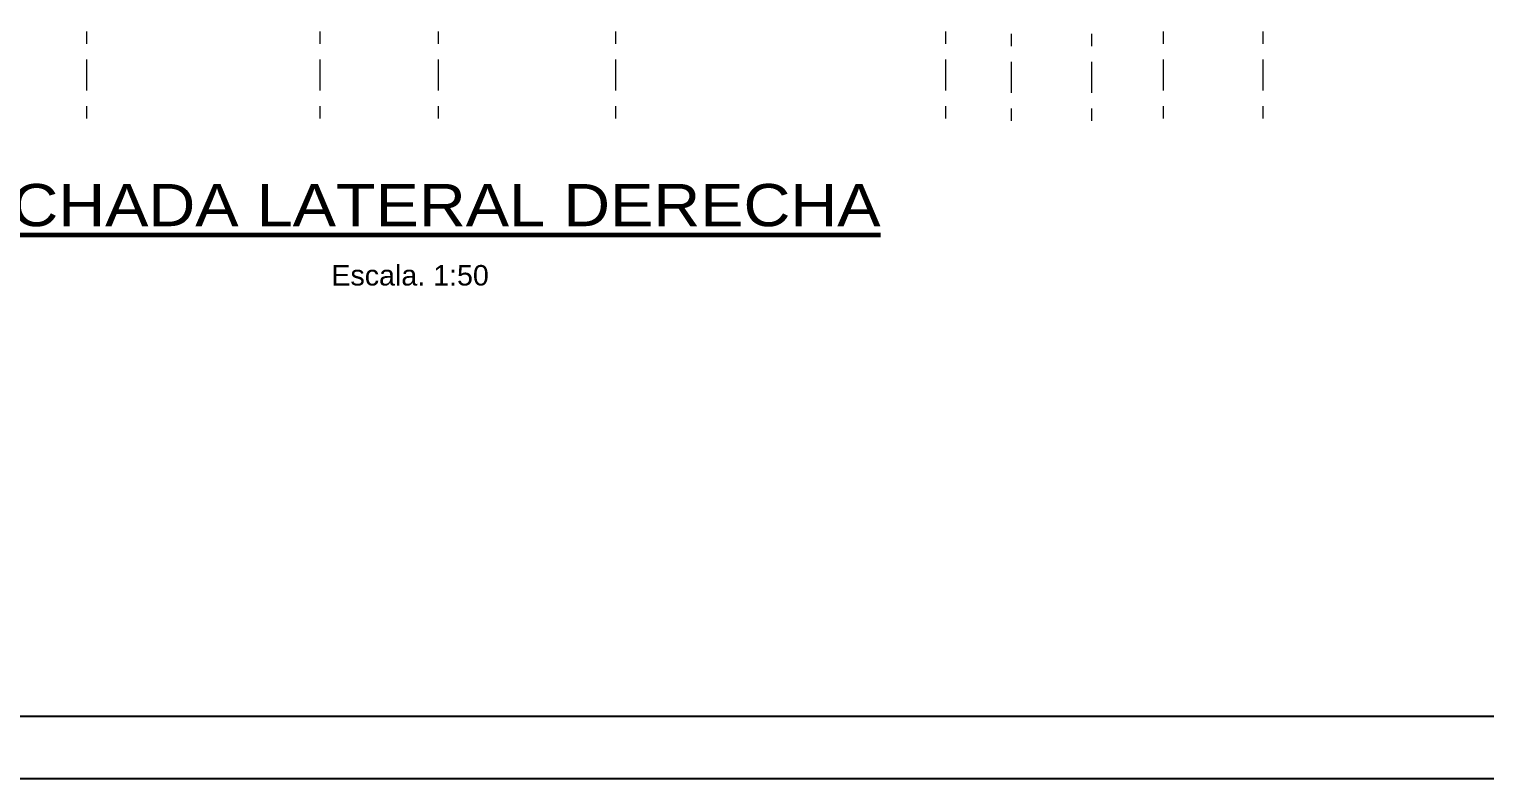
# Model space of a CAD drawing. Header units: metres. Extents: x -50 to 76, y -61 to 14.
# Drawn here: x -13.45 to -1.76, y -60.83 to -54.81 of the extents above; entities that cross this region are included whole.
import ezdxf
from ezdxf.enums import TextEntityAlignment as Align

# ---------------------------------------------------------------- set-up
doc = ezdxf.new("R2010")
doc.units = ezdxf.units.M
doc.header["$MEASUREMENT"] = 0
doc.linetypes.add('CENTERX2', pattern=[4, 2.5, -0.5, 0.5, -0.5])
doc.linetypes.add('DASHDOT2', pattern=[0.5, 0.25, -0.125, 0, -0.125])
for name, color, linetype, lineweight in [('EJES', 251, 'CENTERX2', 0), ('TEXTO1', 7, 'Continuous', 60), ('TITULOS', 9, 'Continuous', 60)]:
    doc.layers.add(name, color=color, linetype=linetype, lineweight=lineweight)
doc.styles.add('DISEÑO', font='arial.ttf', dxfattribs={"width": 1.1})

# ---------------------------------------------------------------- blocks, each defined once
blk = doc.blocks.new('FORMATO')
for p, q in [((-56.887, -40.772), (-115.887, -40.772)), ((-56.387, -41.272), (-116.387, -41.272))]:
    blk.add_line(p, q)

msp = doc.modelspace()

# ---------------------------------------------------------------- linework, layer by layer
at = {"layer": 'EJES', "linetype": 'DASHDOT2'}
for p, q in [((-12.991, -45.451), (-12.991, -55.6)), ((-11.116, -45.451), (-11.116, -55.6)), ((-10.166, -45.451), (-10.166, -55.6)), ((-8.741, -45.451), (-8.741, -55.6)), ((-6.091, -45.451), (-6.091, -55.6)), ((-5.563, -45.469), (-5.563, -55.6)), ((-4.916, -45.469), (-4.916, -55.6)), ((-4.341, -45.451), (-4.341, -55.6)), ((-3.541, -45.451), (-3.541, -55.6))]:
    msp.add_line(p, q, dxfattribs=at)

# ---------------------------------------------------------------- block references
msp.add_blockref('FORMATO', (65.943, -19.558))

# ---------------------------------------------------------------- texts
at = {"layer": 'TEXTO1', "style": 'DISEÑO'}
msp.add_text('Escala. 1:50', height=0.16459, dxfattribs=at).set_placement((-10.392, -56.916), align=Align.BOTTOM_CENTER)
at = {"layer": 'TITULOS', "style": 'DISEÑO', "width": 1.1}
msp.add_text('%%UFACHADA LATERAL DERECHA', height=0.33936, dxfattribs=at).set_placement((-10.437, -56.492), align=Align.BOTTOM_CENTER)

doc.saveas('drawing.dxf')
